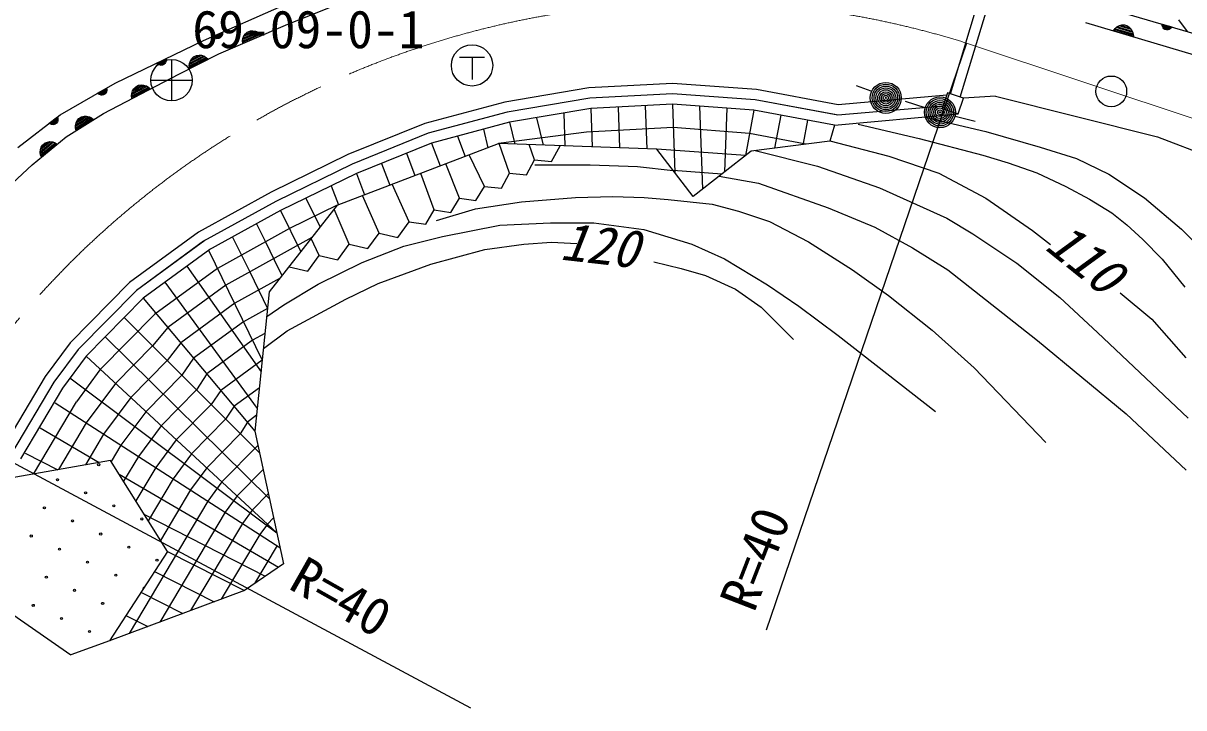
# Model space of a CAD drawing. Units: millimetres, scale not verified. Extents: x 40000 to 680000, y 20000 to 380000.
# Drawn here: x 389744 to 445826, y 281982 to 315079 of the extents above; entities that cross this region are included whole.
import ezdxf
from ezdxf.enums import TextEntityAlignment as Align

# ---------------------------------------------------------------- set-up
doc = ezdxf.new("R2010")
doc.units = ezdxf.units.MM
doc.header["$LTSCALE"] = 1000
doc.linetypes.add('CHAIN', pattern=[18.5, 12, -1.5, 3.5, -1.5])
for name, color, linetype, lineweight in [('M-BGD', 7, 'Continuous', 25), ('M-BMK', 2, 'CHAIN', 13), ('M-BMK-SRVR', 3, 'Continuous', 13)]:
    doc.layers.add(name, color=color, linetype=linetype, lineweight=lineweight)
doc.styles.add('ＭＳ ゴシック', font='')
doc.styles.get('ＭＳ ゴシック').set_extended_font_data('MS Gothic')

# ---------------------------------------------------------------- blocks, each defined once
blk = doc.blocks.new('BUHIN1')
at = {"color": 3, "linetype": 'Continuous', "lineweight": 25}
for p, q in [((-87, 996), (87, -996)), ((-996, -87), (996, 87))]:
    blk.add_line(p, q, dxfattribs=at)
blk.add_circle((0, 0), 1000, dxfattribs=at)

msp = doc.modelspace()

# ---------------------------------------------------------------- linework, layer by layer
at = {"layer": 'M-BGD'}
for p, q in [((434896, 317937), (445375, 314862)), ((434548, 311662), (436145, 316940)), ((435022, 311501), (436624, 316795)), ((398453, 314238), (402394, 315986)), ((402425, 314979), (404619, 315864)), ((445563, 315236), (445986, 314685)), ((398919, 314444), (399375, 314647)), ((399196, 313601), (402425, 314979)), ((399375, 314647), (399381, 314584)), ((400385, 314369), (401047, 314651)), ((400968, 314683), (400417, 314448)), ((400478, 314560), (400572, 314644)), ((400485, 314542), (400853, 314699)), ((400572, 314644), (400719, 314707)), ((400719, 314707), (400845, 314717)), ((400845, 314717), (400961, 314701)), ((400961, 314701), (401092, 314649)), ((401092, 314649), (401186, 314580)), ((441081, 315120), (452051, 311835)), ((442431, 314716), (442503, 314820)), ((443388, 314429), (442431, 314716)), ((443367, 314498), (442486, 314762)), ((442503, 314820), (442589, 314898)), ((442522, 314814), (443365, 314562)), ((443363, 314625), (442559, 314866)), ((442589, 314898), (442714, 314965)), ((442633, 314906), (443323, 314699)), ((443282, 314774), (442708, 314946)), ((442714, 314965), (442827, 314994)), ((442821, 314975), (443204, 314860)), ((442827, 314994), (442953, 314998)), ((442953, 314998), (443106, 314952)), ((443106, 314952), (443210, 314879)), ((443210, 314879), (443288, 314793)), ((443288, 314793), (443355, 314669)), ((443355, 314669), (443384, 314556)), ((444777, 314975), (444774, 315038)), ((444774, 315038), (445254, 314898)), ((444791, 314919), (444777, 314975)), ((445223, 314865), (444782, 314994)), ((444790, 314950), (445193, 314832)), ((444825, 314857), (444791, 314919)), ((445153, 314802), (444808, 314904)), ((444865, 314814), (444825, 314857)), ((444835, 314854), (445103, 314775)), ((444917, 314778), (444865, 314814)), ((445037, 314763), (444884, 314808)), ((444993, 314755), (444917, 314778)), ((445056, 314758), (444993, 314755)), ((445113, 314772), (445056, 314758)), ((445175, 314806), (445113, 314772)), ((445218, 314846), (445175, 314806)), ((445254, 314898), (445218, 314846)), ((445375, 314862), (455597, 311844)), ((394185, 312182), (398453, 314238)), ((398961, 314398), (398919, 314444)), ((399373, 314602), (398953, 314416)), ((399009, 314364), (398961, 314398)), ((398987, 314388), (399371, 314558)), ((399075, 314339), (399009, 314364)), ((399360, 314509), (399031, 314363)), ((399132, 314332), (399075, 314339)), ((399084, 314343), (399340, 314456)), ((399195, 314338), (399132, 314332)), ((399297, 314405), (399151, 314340)), ((399268, 314370), (399195, 314338)), ((399315, 314413), (399268, 314370)), ((399349, 314460), (399315, 314413)), ((399374, 314526), (399349, 314460)), ((399381, 314584), (399374, 314526)), ((400341, 314220), (400357, 314335)), ((400351, 314094), (400341, 314220)), ((401270, 314486), (400351, 314094)), ((401126, 314620), (400354, 314290)), ((400357, 314335), (400409, 314466)), ((400359, 314227), (401168, 314573)), ((401210, 314525), (400364, 314164)), ((400409, 314466), (400478, 314560)), ((401186, 314580), (401270, 314486)), ((435324, 314118), (425650, 285730)), ((443384, 314556), (443388, 314429)), ((397270, 312622), (399196, 313601)), ((398365, 313514), (397830, 313243)), ((397892, 313341), (398248, 313522)), ((397972, 313449), (398114, 313522)), ((398114, 313522), (398239, 313540)), ((398239, 313540), (398356, 313532)), ((398356, 313532), (398490, 313488)), ((396194, 313150), (396644, 313367)), ((396238, 313104), (396194, 313150)), ((396644, 313322), (396230, 313122)), ((396287, 313072), (396238, 313104)), ((396265, 313095), (396643, 313277)), ((396354, 313049), (396287, 313072)), ((396633, 313228), (396309, 313072)), ((396412, 313044), (396354, 313049)), ((396363, 313053), (396615, 313175)), ((396474, 313052), (396412, 313044)), ((396574, 313122), (396430, 313052)), ((396546, 313087), (396474, 313052)), ((396592, 313131), (396546, 313087)), ((396624, 313179), (396592, 313131)), ((396647, 313246), (396624, 313179)), ((396644, 313367), (396652, 313304)), ((396652, 313304), (396647, 313246)), ((397769, 313010), (397777, 313126)), ((397788, 312885), (397769, 313010)), ((397777, 313126), (397821, 313260)), ((398526, 313462), (397778, 313081)), ((397787, 313019), (398571, 313417)), ((398679, 313338), (397788, 312885)), ((398616, 313373), (397796, 312956)), ((397804, 313162), (398445, 313488)), ((397821, 313260), (397883, 313359)), ((397883, 313359), (397972, 313449)), ((398490, 313488), (398589, 313426)), ((398589, 313426), (398679, 313338)), ((410832, 313437), (412031, 313437)), ((411431, 313437), (411431, 312358)), ((393616, 310713), (397270, 312622)), ((391536, 310655), (394185, 312182)), ((393341, 311695), (393774, 311945)), ((393777, 311900), (393378, 311671)), ((393416, 311646), (393779, 311856)), ((393785, 311825), (393767, 311756)), ((393774, 311945), (393787, 311883)), ((393787, 311883), (393785, 311825)), ((395732, 312021), (394988, 311632)), ((394998, 311570), (395777, 311977)), ((395886, 311899), (395000, 311436)), ((395823, 311933), (395008, 311508)), ((395013, 311713), (395651, 312046)), ((395029, 311812), (395090, 311911)), ((395570, 312072), (395038, 311794)), ((395090, 311911), (395178, 312002)), ((395099, 311894), (395453, 312079)), ((395178, 312002), (395319, 312076)), ((395319, 312076), (395444, 312096)), ((395444, 312096), (395561, 312089)), ((395561, 312089), (395695, 312047)), ((395695, 312047), (395795, 311986)), ((395795, 311986), (395886, 311899)), ((417070, 311949), (413022, 311269)), ((421124, 312164), (417070, 311949)), ((425181, 311871), (421124, 312164)), ((429132, 311134), (425181, 311871)), ((430000, 312062), (430698, 311812)), ((393388, 311653), (393341, 311695)), ((393439, 311625), (393388, 311653)), ((393507, 311607), (393439, 311625)), ((393773, 311806), (393462, 311626)), ((393566, 311606), (393507, 311607)), ((393516, 311612), (393758, 311751)), ((393628, 311618), (393566, 311606)), ((393722, 311695), (393583, 311616)), ((393697, 311658), (393628, 311618)), ((393739, 311705), (393697, 311658)), ((393767, 311756), (393739, 311705)), ((394980, 311561), (394987, 311677)), ((395000, 311436), (394980, 311561)), ((394987, 311677), (395029, 311812)), ((413022, 311269), (409150, 310230)), ((417125, 311451), (413129, 310780)), ((417125, 311451), (413129, 310780)), ((421119, 311663), (417125, 311451)), ((421119, 311663), (417125, 311451)), ((425117, 311374), (421119, 311663)), ((425117, 311374), (421119, 311663)), ((429107, 310630), (425117, 311374)), ((429040, 310642), (425117, 311374)), ((434376, 311593), (429132, 311134)), ((433328, 310993), (432373, 311289)), ((434415, 311708), (434158, 310955)), ((435175, 311448), (434415, 311708)), ((434919, 310696), (435175, 311448)), ((436730, 311551), (435175, 311448)), ((436730, 311551), (444555, 309592)), ((391827, 309593), (393616, 310713)), ((413129, 310780), (409309, 309755)), ((413129, 310780), (409309, 309755)), ((417180, 310953), (413235, 310291)), ((415865, 310733), (415919, 309146)), ((421114, 311162), (417180, 310953)), ((417180, 310953), (417242, 309099)), ((418491, 311023), (418558, 309053)), ((419803, 311092), (419873, 309006)), ((425052, 310878), (421114, 311162)), ((421114, 311162), (421226, 307858)), ((422427, 311067), (422563, 307053)), ((423740, 310972), (423637, 307893)), ((425052, 310878), (424642, 308679)), ((428948, 310151), (425052, 310878)), ((434199, 311076), (429107, 310630)), ((434158, 310955), (434919, 310696)), ((389480, 309066), (391536, 310655)), ((391001, 310241), (391396, 310547)), ((391054, 310206), (391001, 310241)), ((391405, 310503), (391041, 310222)), ((391108, 310185), (391054, 310206)), ((391082, 310202), (391414, 310459)), ((391178, 310176), (391108, 310185)), ((391414, 310409), (391130, 310189)), ((391236, 310183), (391178, 310176)), ((391186, 310182), (391407, 310353)), ((391295, 310204), (391236, 310183)), ((391378, 310293), (391252, 310195)), ((391359, 310252), (391295, 310204)), ((391394, 310305), (391359, 310252)), ((391415, 310359), (391394, 310305)), ((391396, 310547), (391417, 310487)), ((391424, 310429), (391415, 310359)), ((391417, 310487), (391424, 310429)), ((392266, 310127), (392297, 310265)), ((392982, 310528), (392270, 310083)), ((392285, 310021), (393030, 310488)), ((392289, 310165), (392899, 310547)), ((392297, 310265), (392350, 310369)), ((393145, 310418), (392298, 309888)), ((393079, 310448), (392300, 309960)), ((392816, 310566), (392308, 310248)), ((392350, 310369), (392431, 310466)), ((392361, 310352), (392700, 310564)), ((392431, 310466), (392566, 310551)), ((392566, 310551), (392689, 310581)), ((392689, 310581), (392806, 310583)), ((392806, 310583), (392943, 310551)), ((392943, 310551), (393047, 310498)), ((393047, 310498), (393145, 310418)), ((409150, 310230), (405438, 308727)), ((413235, 310291), (409468, 309280)), ((413235, 310291), (413493, 309232)), ((414550, 310512), (414873, 309183)), ((426351, 310635), (426054, 309042)), ((427650, 310393), (427438, 309257)), ((428948, 310151), (428718, 309378)), ((428948, 310151), (434919, 310696)), ((430098, 310191), (433041, 309503)), ((433309, 310532), (436267, 309843)), ((434771, 310589), (435740, 310347)), ((390184, 308237), (391827, 309593)), ((392268, 310011), (392266, 310127)), ((392298, 309888), (392268, 310011)), ((409309, 309755), (405642, 308270)), ((409309, 309755), (405642, 308270)), ((410724, 309617), (411098, 308641)), ((411979, 309954), (412197, 309061)), ((416968, 309818), (412714, 309259)), ((421152, 310035), (416968, 309818)), ((424841, 309742), (421152, 310035)), ((427569, 309233), (424841, 309742)), ((436267, 309843), (438892, 309093)), ((444555, 309592), (463439, 302349)), ((391215, 309321), (390567, 308787)), ((390571, 308971), (390610, 309081)), ((390575, 308871), (391130, 309329)), ((391046, 309337), (390583, 308956)), ((390590, 308728), (391268, 309287)), ((390610, 309081), (390677, 309188)), ((391322, 309254), (390613, 308669)), ((391391, 309233), (390620, 308597)), ((390622, 309065), (390931, 309320)), ((390677, 309188), (390800, 309290)), ((390800, 309290), (390918, 309335)), ((390918, 309335), (391033, 309353)), ((391033, 309353), (391174, 309339)), ((391174, 309339), (391284, 309300)), ((391284, 309300), (391391, 309233)), ((404919, 306278), (412714, 309259)), ((409468, 309280), (405846, 307813)), ((409468, 309280), (409891, 308179)), ((420359, 308989), (412714, 309259)), ((413245, 307829), (412746, 309258)), ((414453, 308468), (414188, 309207)), ((415269, 308385), (415686, 309154)), ((428718, 309378), (424924, 308899)), ((428721, 309388), (431569, 308646)), ((433041, 309503), (436114, 308697)), ((438892, 309093), (440635, 308546)), ((390557, 308830), (390571, 308971)), ((390575, 308715), (390557, 308830)), ((390620, 308597), (390575, 308715)), ((405438, 308727), (401722, 306911)), ((408261, 308791), (408674, 307714)), ((412038, 307190), (411290, 308714)), ((414062, 307746), (414453, 308468)), ((414453, 308468), (415269, 308385)), ((424643, 308680), (420359, 308989)), ((422114, 306701), (420359, 308989)), ((424924, 308899), (422114, 306701)), ((425111, 308923), (428121, 308170)), ((431569, 308646), (433990, 307825)), ((436114, 308697), (437340, 308330)), ((440635, 308546), (442197, 307778)), ((388491, 306672), (390184, 308237)), ((405642, 308270), (401953, 306467)), ((405642, 308270), (401953, 306467)), ((407053, 308302), (407458, 307249)), ((410824, 306620), (410163, 308283)), ((414470, 308225), (417145, 308225)), ((417145, 308225), (419420, 308150)), ((419420, 308150), (421152, 307955)), ((423500, 307785), (421152, 307955)), ((428121, 308170), (431121, 307121)), ((437340, 308330), (438722, 307839)), ((405846, 307813), (402183, 306023)), ((405846, 307813), (406241, 306783)), ((409610, 306050), (408951, 307820)), ((412855, 307107), (413245, 307829)), ((413245, 307829), (414062, 307746)), ((423378, 307691), (425270, 307350)), ((425270, 307350), (428645, 306150)), ((433990, 307825), (436256, 306614)), ((438722, 307839), (440125, 307183)), ((442197, 307778), (443925, 306639)), ((401722, 306911), (398218, 304975)), ((404625, 307217), (404977, 306300)), ((408396, 305480), (407580, 307296)), ((411621, 306501), (412038, 307190)), ((412038, 307190), (412855, 307107)), ((431121, 307121), (434371, 305646)), ((440125, 307183), (441272, 306579)), ((401953, 306467), (398460, 304537)), ((401953, 306467), (398460, 304537)), ((404919, 306278), (401631, 302088)), ((404919, 306278), (402611, 305150)), ((403404, 306620), (404089, 305219)), ((406945, 304935), (406137, 306744)), ((410407, 305931), (410824, 306620)), ((410824, 306620), (411621, 306501)), ((411594, 306097), (413829, 306449)), ((413829, 306449), (416429, 306649)), ((416429, 306649), (418229, 306699)), ((418229, 306699), (419754, 306649)), ((419754, 306649), (420904, 306549)), ((420904, 306549), (423029, 306324)), ((423029, 306324), (424304, 305999)), ((436256, 306614), (438522, 305052)), ((441272, 306579), (442344, 305913)), ((443925, 306639), (445717, 305129)), ((402183, 306023), (398702, 304100)), ((402183, 306023), (403157, 304032)), ((405494, 304390), (404767, 306084)), ((409193, 305360), (409610, 306050)), ((409610, 306050), (410407, 305931)), ((409719, 305535), (411594, 306097)), ((424304, 305999), (425811, 305494)), ((428645, 306150), (430902, 305218)), ((442344, 305913), (443074, 305337)), ((402611, 305150), (399129, 303226)), ((401023, 305382), (401450, 304508)), ((407852, 304724), (408396, 305480)), ((408396, 305480), (409193, 305360)), ((409999, 304772), (412776, 305309)), ((412776, 305309), (415221, 305424)), ((415221, 305424), (417317, 305424)), ((417317, 305424), (419733, 305104)), ((419733, 305104), (422051, 304404)), ((425811, 305494), (427691, 304514)), ((430902, 305218), (432722, 304218)), ((434371, 305646), (435637, 304901)), ((443074, 305337), (443842, 304620)), ((445717, 305129), (447484, 303354)), ((398218, 304975), (394886, 302543)), ((398513, 304571), (395214, 302163)), ((398460, 304537), (395214, 302163)), ((403691, 304712), (399527, 302411)), ((399862, 304741), (400687, 303053)), ((404044, 303844), (403659, 304672)), ((406401, 304179), (406945, 304935)), ((406945, 304935), (407852, 304724)), ((408136, 304295), (409999, 304772)), ((435637, 304901), (437762, 303476)), ((438522, 305052), (439381, 304388)), ((443842, 304620), (444789, 303673)), ((398755, 304134), (395542, 301784)), ((398702, 304100), (401295, 298794)), ((401450, 304508), (401877, 303634)), ((404951, 303633), (405494, 304390)), ((405494, 304390), (406401, 304179)), ((406119, 303516), (408136, 304295)), ((409433, 303424), (412058, 304143)), ((412058, 304143), (413933, 304393)), ((413933, 304393), (415277, 304487)), ((415277, 304487), (416495, 304424)), ((422051, 304404), (423635, 303684)), ((427691, 304514), (429811, 303154)), ((432722, 304218), (434422, 303158)), ((401877, 303634), (402248, 302875)), ((403500, 303088), (404044, 303844)), ((403989, 302462), (406119, 303516)), ((404044, 303844), (404951, 303633)), ((406902, 302487), (409433, 303424)), ((420219, 303535), (421531, 303222)), ((423635, 303684), (425715, 302437)), ((437762, 303476), (439837, 301826)), ((444789, 303673), (445877, 302316)), ((399129, 303226), (396105, 301014)), ((397648, 303328), (401237, 298232)), ((400687, 303053), (401549, 301289)), ((402593, 303299), (403500, 303088)), ((421531, 303222), (422718, 302879)), ((422718, 302879), (424156, 302222)), ((429811, 303154), (431551, 301914)), ((434422, 303158), (436242, 301718)), ((394886, 302543), (392016, 299627)), ((396595, 302556), (401056, 296456)), ((399527, 302411), (396733, 300368)), ((402153, 302752), (399976, 301550)), ((402340, 301458), (403989, 302462)), ((405339, 301737), (406902, 302487)), ((425715, 302437), (427216, 301391)), ((395214, 302163), (392397, 299302)), ((395214, 302163), (392397, 299302)), ((395542, 301784), (392778, 298976)), ((395542, 301784), (400944, 295362)), ((401631, 302088), (400944, 295362)), ((402496, 300201), (405339, 301737)), ((424156, 302222), (425406, 301347)), ((431551, 301914), (433671, 300234)), ((439837, 301826), (441662, 300126)), ((442757, 302036), (444277, 300776)), ((399976, 301550), (397353, 299631)), ((401549, 301289), (400389, 300648)), ((401509, 300896), (402340, 301458)), ((425406, 301347), (426968, 299785)), ((427216, 301391), (429120, 299978)), ((436242, 301718), (438762, 299738)), ((396105, 301014), (393448, 298316)), ((394620, 300848), (401174, 294286)), ((400389, 300648), (397980, 298886)), ((444277, 300776), (445917, 298896)), ((396733, 300368), (395992, 299474)), ((401426, 300080), (400828, 299749)), ((401352, 299354), (402496, 300201)), ((433671, 300234), (435691, 298414)), ((441662, 300126), (446037, 295977)), ((392016, 299627), (390807, 297995)), ((393699, 299912), (401644, 292091)), ((397353, 299631), (396699, 298767)), ((400828, 299749), (398615, 298131)), ((429120, 299978), (433835, 296308)), ((438762, 299738), (443042, 296198)), ((392397, 299302), (391224, 297718)), ((392397, 299302), (391224, 297718)), ((392778, 298976), (391641, 297441)), ((392778, 298976), (401995, 290448)), ((395992, 299474), (394203, 297657)), ((396699, 298767), (394938, 296978)), ((397980, 298886), (397406, 298059)), ((401295, 298794), (399290, 297328)), ((435691, 298414), (439161, 294806)), ((390807, 297995), (388740, 294515)), ((392004, 297931), (401995, 290448)), ((393448, 298316), (392312, 296781)), ((397406, 298059), (395672, 296298)), ((398615, 298131), (398112, 297352)), ((391224, 297718), (389177, 294270)), ((391224, 297718), (389177, 294270)), ((391641, 297441), (389613, 294026)), ((394203, 297657), (392792, 295751)), ((398112, 297352), (396406, 295619)), ((399290, 297328), (398819, 296644)), ((401158, 297458), (399934, 296563)), ((390236, 293285), (392312, 296781)), ((391283, 296721), (402147, 289735)), ((394938, 296978), (393630, 295212)), ((395672, 296298), (394468, 294673)), ((398819, 296644), (397141, 294939)), ((399934, 296563), (399526, 295937)), ((401022, 296123), (400578, 295798)), ((443042, 296198), (445942, 293478)), ((385829, 295666), (411357, 281982)), ((392792, 295751), (391454, 293498)), ((396406, 295619), (395307, 294134)), ((399526, 295937), (397875, 294260)), ((400578, 295798), (400232, 295229)), ((390562, 295510), (393417, 293842)), ((393630, 295212), (392747, 293724)), ((400232, 295229), (398609, 293581)), ((400944, 295362), (402316, 288946)), ((394468, 294673), (394000, 293884)), ((397141, 294939), (396145, 293595)), ((401091, 294677), (399343, 292901)), ((393966, 293938), (389120, 293089)), ((389841, 294300), (391414, 293491)), ((396709, 289535), (393966, 293938)), ((395307, 294134), (394593, 292932)), ((397875, 294260), (396983, 293056)), ((396145, 293595), (395186, 291980)), ((398609, 293581), (397822, 292517)), ((401341, 293506), (400077, 292222)), ((394375, 293281), (402076, 288781)), ((396983, 293056), (395779, 291028)), ((399343, 292901), (398660, 291978)), ((397822, 292517), (396372, 290076)), ((400077, 292222), (399498, 291439)), ((401591, 292335), (400811, 291543)), ((398660, 291978), (394856, 285574)), ((395578, 291351), (401437, 288339)), ((399498, 291439), (396342, 286126)), ((400811, 291543), (400335, 290900)), ((401842, 291165), (401545, 290864)), ((400335, 290900), (397828, 286678)), ((401545, 290864), (401173, 290362)), ((401173, 290362), (399314, 287230)), ((396709, 289535), (393912, 285223)), ((396709, 289535), (400431, 287645)), ((402015, 289821), (400925, 287986)), ((402316, 288946), (400431, 287645)), ((396083, 288570), (398973, 287103)), ((386892, 288111), (392047, 284541)), ((400431, 287645), (393912, 285223)), ((395433, 287567), (397456, 286540)), ((394704, 286444), (395758, 285909)), ((393912, 285223), (392047, 284541))]:
    msp.add_line(p, q, dxfattribs=at)
for centre, radius in [((411431, 313038), 999), ((431427, 311469), 749), ((431427, 311469), 660), ((431427, 311469), 570), ((431427, 311469), 480), ((431427, 311469), 390), ((431427, 311469), 300), ((431427, 311469), 210), ((431427, 311469), 120), ((431427, 311469), 30), ((434044, 310771), 749), ((434044, 310771), 660), ((434044, 310771), 570), ((434044, 310771), 480), ((434044, 310771), 390), ((434044, 310771), 300), ((434044, 310771), 210), ((434044, 310771), 120), ((434044, 310771), 30), ((393391, 293736), 50), ((391399, 293008), 50), ((392759, 292375), 50), ((390767, 291647), 50), ((394119, 291743), 50), ((395480, 291111), 50), ((392127, 291015), 50), ((390134, 290287), 50), ((393487, 290383), 50), ((391495, 289655), 50), ((394847, 289751), 50), ((392855, 289023), 50), ((396208, 289118), 50), ((390862, 288295), 50), ((394215, 288390), 50), ((392223, 287662), 50), ((390230, 286934), 50), ((393583, 287030), 50), ((391590, 286302), 50), ((392951, 285670), 50)]:
    msp.add_circle(centre, radius, dxfattribs=at)
msp.add_arc((395575, 287758), 50, 75.1769, 218.8899, dxfattribs=at)
at = {"layer": 'M-BMK'}
msp.add_line((435324, 314118), (496201, 293815), dxfattribs=at)
msp.add_arc((422430, 273097), 43000, 72.5507, 148.3409, dxfattribs=at)
at = {"layer": 'M-BMK-SRVR', "lineweight": 25}
msp.add_circle((442323, 311784), 742, dxfattribs=at)

# ---------------------------------------------------------------- block references
at = {"layer": 'M-BGD', "rotation": 355}
msp.add_blockref('BUHIN1', (396914, 312321), dxfattribs=at)

# ---------------------------------------------------------------- texts
at = {"layer": 'M-BGD', "style": 'ＭＳ ゴシック', "oblique": 15}
for s, rotation, p in [('120', 353.5, (415588, 303110)), ('110', 321.1, (438693, 303772))]:
    msp.add_text(s, height=1833, rotation=rotation, dxfattribs=at).set_placement(p, align=Align.BOTTOM_LEFT)
at = {"layer": 'M-BGD', "style": 'ＭＳ ゴシック'}
for rotation, p in [(68.8, (425574, 286338)), (330.5, (402219, 287301))]:
    msp.add_text('R=40', height=1833, rotation=rotation, dxfattribs=at).set_placement(p, align=Align.BOTTOM_LEFT)
at = {"layer": 'M-BMK-SRVR', "style": 'ＭＳ ゴシック'}
msp.add_text('69-09-0-1', height=1833, dxfattribs=at).set_placement((397914, 313321), align=Align.BOTTOM_LEFT)

doc.saveas('drawing.dxf')
